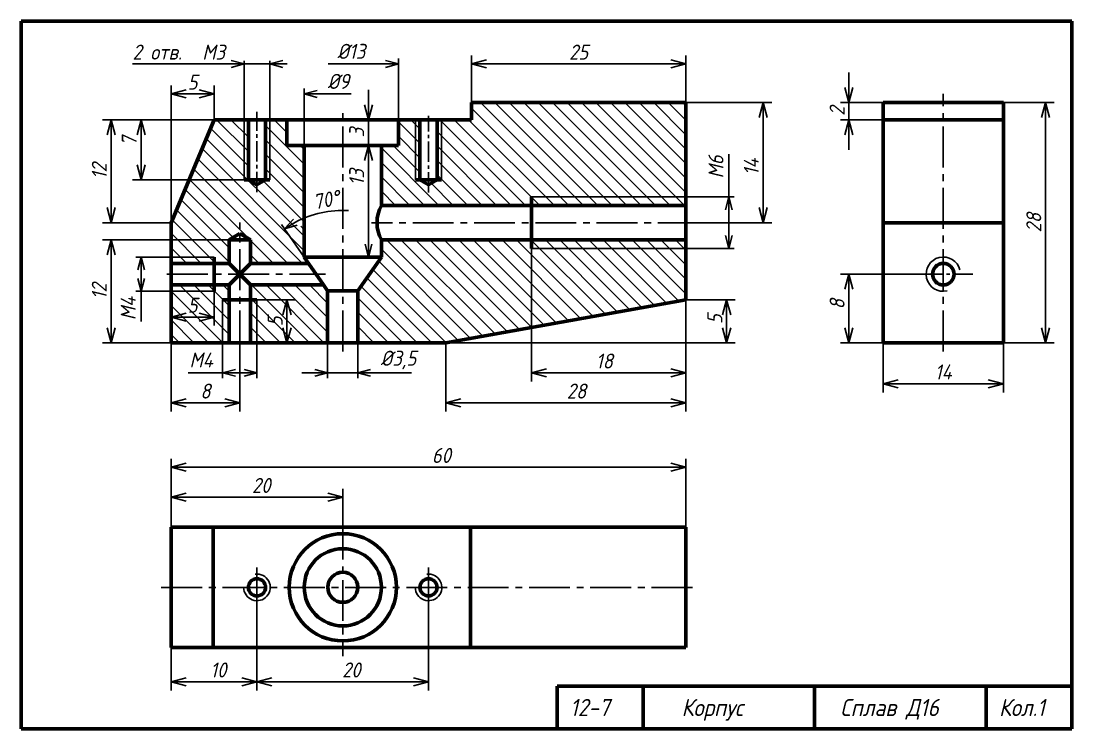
# Model space of a CAD drawing. Header units: millimetres. Extents: x -255 to 513, y 132 to 472.
# Drawn here: x 10 to 255, y 307 to 472 of the extents above; entities that cross this region are included whole.
import ezdxf

# ---------------------------------------------------------------- set-up
doc = ezdxf.new("R2010")
doc.units = ezdxf.units.MM
doc.header["$LTSCALE"] = 0.5
doc.linetypes.add('осевая2', pattern=[28.575, 19.05, -3.175, 3.175, -3.175])
doc.layers.get('Defpoints').update_dxf_attribs({"color": 5})
doc.styles.get("Standard").update_dxf_attribs({"font": 'isocpeui.ttf', "width": 0.9})
doc.dimstyles.new('Standart 1', dxfattribs={"dimtxt": 3.5, "dimasz": 3.5, "dimexe": 2, "dimexo": 0, "dimgap": 1, "dimtad": 1, "dimtoh": 1, "dimdec": 0, "dimtxsty": 'Standard', "dimblk": 'OPEN30', "dimcen": 2.5, "dimadec": 0, "dimazin": 0, "dimtfac": 1, "dimtdec": 0, "dimtmove": 0, "dimatfit": 3, "dimldrblk": 'DOTSMALL', "dimfxl": 0, "dimarcsym": 0})

# ---------------------------------------------------------------- blocks, each defined once
blk = doc.blocks.new('_Open30')
at = {"color": 0, "linetype": 'ByBlock', "lineweight": -2}
for p, q in [((-1, 0.268), (0, 0)), ((0, 0), (-1, -0.268)), ((0, 0), (-1, 0))]:
    blk.add_line(p, q, dxfattribs=at)
blk = doc.blocks.new('*D95')
at = {"color": 0, "lineweight": -2}
for p, q in [((45, 354), (45, 370)), ((165, 354), (165, 370)), ((48.5, 368), (161.5, 368))]:
    blk.add_line(p, q, dxfattribs=at)
at = {"layer": 'Defpoints', "color": 0}
for p in [(165, 368), (45, 354), (165, 354)]:
    blk.add_point(p, dxfattribs=at)
at = {"color": 0, "lineweight": -2, "xscale": 3.5, "yscale": 3.5, "zscale": 3.5, "rotation": 180}
blk.add_blockref('_Open30', (45, 368), dxfattribs=at)
at = {"color": 0, "lineweight": -2, "xscale": 3.5, "yscale": 3.5, "zscale": 3.5}
blk.add_blockref('_Open30', (165, 368), dxfattribs=at)
at = {"color": 0, "lineweight": -3, "insert": (108, 370.75), "char_height": 3.5, "attachment_point": 5}
blk.add_mtext('60', dxfattribs=at)
blk = doc.blocks.new('_DotSmall')
at = {"color": 0, "linetype": 'ByBlock', "const_width": 0.5}
blk.add_lwpolyline([(-0.0625, 0, 1), (0.0625, 0, 1)], format="xyb", close=True, dxfattribs=at)
blk = doc.blocks.new('*D96')
at = {"color": 0, "lineweight": -2}
for p, q in [((45, 425), (45, 457)), ((55, 449), (55, 457)), ((48.5, 455), (51.5, 455))]:
    blk.add_line(p, q, dxfattribs=at)
at = {"layer": 'Defpoints', "color": 0}
for p in [(55, 455), (55, 449), (45, 425)]:
    blk.add_point(p, dxfattribs=at)
at = {"color": 0, "lineweight": -2, "xscale": 3.5, "yscale": 3.5, "zscale": 3.5, "rotation": 180}
blk.add_blockref('_Open30', (45, 455), dxfattribs=at)
at = {"color": 0, "lineweight": -2, "xscale": 3.5, "yscale": 3.5, "zscale": 3.5}
blk.add_blockref('_Open30', (55, 455), dxfattribs=at)
at = {"color": 0, "lineweight": -3, "insert": (50, 457.75), "char_height": 3.5, "attachment_point": 5}
blk.add_mtext('5', dxfattribs=at)
blk = doc.blocks.new('*D97')
at = {"color": 0, "lineweight": -2}
for p, q in [((115, 453), (115, 464)), ((165, 453), (165, 464)), ((118.5, 462), (161.5, 462))]:
    blk.add_line(p, q, dxfattribs=at)
at = {"layer": 'Defpoints', "color": 0}
for p in [(165, 462), (115, 453), (165, 453)]:
    blk.add_point(p, dxfattribs=at)
at = {"color": 0, "lineweight": -2, "xscale": 3.5, "yscale": 3.5, "zscale": 3.5, "rotation": 180}
blk.add_blockref('_Open30', (115, 462), dxfattribs=at)
at = {"color": 0, "lineweight": -2, "xscale": 3.5, "yscale": 3.5, "zscale": 3.5}
blk.add_blockref('_Open30', (165, 462), dxfattribs=at)
at = {"color": 0, "lineweight": -3, "insert": (140, 464.75), "char_height": 3.5, "attachment_point": 5}
blk.add_mtext('25', dxfattribs=at)
blk = doc.blocks.new('*D98')
at = {"color": 0, "lineweight": -2}
for p, q in [((91, 452.5), (91, 456)), ((90, 449), (93, 449)), ((91, 443), (91, 449)), ((90, 443), (93, 443)), ((91, 439.5), (91, 436))]:
    blk.add_line(p, q, dxfattribs=at)
at = {"layer": 'Defpoints', "color": 0}
for p in [(90, 449), (91, 449), (90, 443)]:
    blk.add_point(p, dxfattribs=at)
at = {"color": 0, "lineweight": -2, "xscale": 3.5, "yscale": 3.5, "zscale": 3.5}
for p, rotation in [((91, 449), 270), ((91, 443), 90)]:
    blk.add_blockref('_Open30', p, dxfattribs=dict(at, rotation=rotation))
at = {"color": 0, "lineweight": -3, "insert": (88.25, 446), "char_height": 3.5, "attachment_point": 5, "rotation": 90}
blk.add_mtext('3', dxfattribs=at)
blk = doc.blocks.new('*D99')
at = {"color": 0, "lineweight": -2}
for p, q in [((220.2, 413), (201, 413)), ((203, 400.5), (203, 409.5)), ((211, 397), (201, 397))]:
    blk.add_line(p, q, dxfattribs=at)
at = {"layer": 'Defpoints', "color": 0}
for p in [(203, 413), (220.2, 413), (211, 397)]:
    blk.add_point(p, dxfattribs=at)
at = {"color": 0, "lineweight": -2, "xscale": 3.5, "yscale": 3.5, "zscale": 3.5}
for p, rotation in [((203, 413), 90), ((203, 397), 270)]:
    blk.add_blockref('_Open30', p, dxfattribs=dict(at, rotation=rotation))
at = {"color": 0, "lineweight": -3, "insert": (200.25, 406), "char_height": 3.5, "attachment_point": 5, "rotation": 90}
blk.add_mtext('8', dxfattribs=at)
blk = doc.blocks.new('*D100')
at = {"color": 0, "lineweight": -2}
for p, q in [((211, 397), (211, 385.46)), ((239, 397), (239, 385.46)), ((214.5, 387.46), (235.5, 387.46))]:
    blk.add_line(p, q, dxfattribs=at)
at = {"layer": 'Defpoints', "color": 0}
for p in [(211, 397), (239, 397), (239, 387.46)]:
    blk.add_point(p, dxfattribs=at)
at = {"color": 0, "lineweight": -2, "xscale": 3.5, "yscale": 3.5, "zscale": 3.5, "rotation": 180}
blk.add_blockref('_Open30', (211, 387.46), dxfattribs=at)
at = {"color": 0, "lineweight": -2, "xscale": 3.5, "yscale": 3.5, "zscale": 3.5}
blk.add_blockref('_Open30', (239, 387.46), dxfattribs=at)
at = {"color": 0, "lineweight": -3, "insert": (225, 390.21), "char_height": 3.5, "attachment_point": 5}
blk.add_mtext('14', dxfattribs=at)
blk = doc.blocks.new('*D101')
at = {"color": 0, "lineweight": -2}
for p, q in [((239, 453), (250.85, 453)), ((248.85, 400.5), (248.85, 449.5)), ((239, 397), (250.85, 397))]:
    blk.add_line(p, q, dxfattribs=at)
at = {"layer": 'Defpoints', "color": 0}
for p in [(239, 453), (248.85, 453), (239, 397)]:
    blk.add_point(p, dxfattribs=at)
at = {"color": 0, "lineweight": -2, "xscale": 3.5, "yscale": 3.5, "zscale": 3.5}
for p, rotation in [((248.85, 453), 90), ((248.85, 397), 270)]:
    blk.add_blockref('_Open30', p, dxfattribs=dict(at, rotation=rotation))
at = {"color": 0, "lineweight": -3, "insert": (246.1, 425), "char_height": 3.5, "attachment_point": 5, "rotation": 90}
blk.add_mtext('28', dxfattribs=at)
blk = doc.blocks.new('*D102')
at = {"color": 0, "lineweight": -2}
for p, q in [((129, 419), (129, 388)), ((165, 407), (165, 388)), ((161.5, 390), (132.5, 390))]:
    blk.add_line(p, q, dxfattribs=at)
at = {"layer": 'Defpoints', "color": 0}
for p in [(129, 419), (165, 407), (129, 390)]:
    blk.add_point(p, dxfattribs=at)
at = {"color": 0, "lineweight": -2, "xscale": 3.5, "yscale": 3.5, "zscale": 3.5, "rotation": 180}
blk.add_blockref('_Open30', (129, 390), dxfattribs=at)
at = {"color": 0, "lineweight": -2, "xscale": 3.5, "yscale": 3.5, "zscale": 3.5}
blk.add_blockref('_Open30', (165, 390), dxfattribs=at)
at = {"color": 0, "lineweight": -3, "insert": (146, 392.75), "char_height": 3.5, "attachment_point": 5}
blk.add_mtext('18', dxfattribs=at)
blk = doc.blocks.new('*D103')
at = {"color": 0, "lineweight": -2}
for p, q in [((109, 397), (109, 381)), ((165, 388.99), (165, 381)), ((161.5, 383), (112.5, 383))]:
    blk.add_line(p, q, dxfattribs=at)
at = {"layer": 'Defpoints', "color": 0}
for p in [(109, 397), (165, 388.99), (109, 383)]:
    blk.add_point(p, dxfattribs=at)
at = {"color": 0, "lineweight": -2, "xscale": 3.5, "yscale": 3.5, "zscale": 3.5, "rotation": 180}
blk.add_blockref('_Open30', (109, 383), dxfattribs=at)
at = {"color": 0, "lineweight": -2, "xscale": 3.5, "yscale": 3.5, "zscale": 3.5}
blk.add_blockref('_Open30', (165, 383), dxfattribs=at)
at = {"color": 0, "lineweight": -3, "insert": (139.5, 385.75), "char_height": 3.5, "attachment_point": 5}
blk.add_mtext('28', dxfattribs=at)
blk = doc.blocks.new('*D104')
at = {"color": 0, "lineweight": -2}
for p, q in [((165, 407), (176.5, 407)), ((174.5, 400.5), (174.5, 403.5)), ((105, 397), (176.5, 397))]:
    blk.add_line(p, q, dxfattribs=at)
at = {"layer": 'Defpoints', "color": 0}
for p in [(165, 407), (174.5, 407), (105, 397)]:
    blk.add_point(p, dxfattribs=at)
at = {"color": 0, "lineweight": -2, "xscale": 3.5, "yscale": 3.5, "zscale": 3.5}
for p, rotation in [((174.5, 407), 90), ((174.5, 397), 270)]:
    blk.add_blockref('_Open30', p, dxfattribs=dict(at, rotation=rotation))
at = {"color": 0, "lineweight": -3, "insert": (171.75, 402.53), "char_height": 3.5, "attachment_point": 5, "rotation": 90}
blk.add_mtext('5', dxfattribs=at)
blk = doc.blocks.new('*D105')
at = {"color": 0, "lineweight": -2}
for p, q in [((55, 449), (36, 449)), ((38, 438.5), (38, 445.5)), ((62, 435), (36, 435))]:
    blk.add_line(p, q, dxfattribs=at)
at = {"layer": 'Defpoints', "color": 0}
for p in [(38, 449), (55, 449), (62, 435)]:
    blk.add_point(p, dxfattribs=at)
at = {"color": 0, "lineweight": -2, "xscale": 3.5, "yscale": 3.5, "zscale": 3.5}
for p, rotation in [((38, 449), 90), ((38, 435), 270)]:
    blk.add_blockref('_Open30', p, dxfattribs=dict(at, rotation=rotation))
at = {"color": 0, "lineweight": -3, "insert": (35.23, 444), "char_height": 3.5, "attachment_point": 5, "rotation": 90}
blk.add_mtext('7', dxfattribs=at)
blk = doc.blocks.new('*D106')
at = {"color": 0, "lineweight": -2}
for p, q in [((65, 336), (65, 316)), ((105, 336), (105, 316)), ((68.5, 318), (101.5, 318))]:
    blk.add_line(p, q, dxfattribs=at)
at = {"layer": 'Defpoints', "color": 0}
for p in [(65, 336), (105, 336), (105, 318)]:
    blk.add_point(p, dxfattribs=at)
at = {"color": 0, "lineweight": -2, "xscale": 3.5, "yscale": 3.5, "zscale": 3.5, "rotation": 180}
blk.add_blockref('_Open30', (65, 318), dxfattribs=at)
at = {"color": 0, "lineweight": -2, "xscale": 3.5, "yscale": 3.5, "zscale": 3.5}
blk.add_blockref('_Open30', (105, 318), dxfattribs=at)
at = {"color": 0, "lineweight": -3, "insert": (87, 320.75), "char_height": 3.5, "attachment_point": 5}
blk.add_mtext('20', dxfattribs=at)
blk = doc.blocks.new('*D107')
at = {"color": 0, "lineweight": -2}
for p, q in [((37, 449), (29, 449)), ((31, 428.5), (31, 445.5)), ((45, 425), (29, 425))]:
    blk.add_line(p, q, dxfattribs=at)
at = {"layer": 'Defpoints', "color": 0}
for p in [(31, 449), (37, 449), (45, 425)]:
    blk.add_point(p, dxfattribs=at)
at = {"color": 0, "lineweight": -2, "xscale": 3.5, "yscale": 3.5, "zscale": 3.5}
for p, rotation in [((31, 449), 90), ((31, 425), 270)]:
    blk.add_blockref('_Open30', p, dxfattribs=dict(at, rotation=rotation))
at = {"color": 0, "lineweight": -3, "insert": (28.25, 437), "char_height": 3.5, "attachment_point": 5, "rotation": 90}
blk.add_mtext('12', dxfattribs=at)
blk = doc.blocks.new('*D108')
at = {"color": 0, "lineweight": -2}
for p, q in [((59, 421), (29, 421)), ((31, 417.5), (31, 400.5)), ((45, 397), (29, 397))]:
    blk.add_line(p, q, dxfattribs=at)
at = {"layer": 'Defpoints', "color": 0}
for p in [(59, 421), (31, 397), (45, 397)]:
    blk.add_point(p, dxfattribs=at)
at = {"color": 0, "lineweight": -2, "xscale": 3.5, "yscale": 3.5, "zscale": 3.5}
for p, rotation in [((31, 421), 90), ((31, 397), 270)]:
    blk.add_blockref('_Open30', p, dxfattribs=dict(at, rotation=rotation))
at = {"color": 0, "lineweight": -3, "insert": (28.25, 409), "char_height": 3.5, "attachment_point": 5, "rotation": 90}
blk.add_mtext('12', dxfattribs=at)
blk = doc.blocks.new('*D109')
at = {"color": 0, "lineweight": -2}
for p, q in [((45, 409), (45, 401)), ((55, 409), (55, 401)), ((51.5, 403), (48.5, 403))]:
    blk.add_line(p, q, dxfattribs=at)
at = {"layer": 'Defpoints', "color": 0}
for p in [(45, 409), (55, 409), (45, 403)]:
    blk.add_point(p, dxfattribs=at)
at = {"color": 0, "lineweight": -2, "xscale": 3.5, "yscale": 3.5, "zscale": 3.5, "rotation": 180}
blk.add_blockref('_Open30', (45, 403), dxfattribs=at)
at = {"color": 0, "lineweight": -2, "xscale": 3.5, "yscale": 3.5, "zscale": 3.5}
blk.add_blockref('_Open30', (55, 403), dxfattribs=at)
at = {"color": 0, "lineweight": -3, "insert": (50, 405.75), "char_height": 3.5, "attachment_point": 5}
blk.add_mtext('5', dxfattribs=at)
blk = doc.blocks.new('*D110')
at = {"color": 0, "lineweight": -2}
for p, q in [((65, 407), (74, 407)), ((72, 403.5), (72, 400.5)), ((65, 397), (74, 397))]:
    blk.add_line(p, q, dxfattribs=at)
at = {"layer": 'Defpoints', "color": 0}
for p in [(65, 407), (65, 397), (72, 397)]:
    blk.add_point(p, dxfattribs=at)
at = {"color": 0, "lineweight": -2, "xscale": 3.5, "yscale": 3.5, "zscale": 3.5}
for p, rotation in [((72, 407), 90), ((72, 397), 270)]:
    blk.add_blockref('_Open30', p, dxfattribs=dict(at, rotation=rotation))
at = {"color": 0, "lineweight": -3, "insert": (69.25, 402), "char_height": 3.5, "attachment_point": 5, "rotation": 90}
blk.add_mtext('5', dxfattribs=at)
blk = doc.blocks.new('*D111')
at = {"color": 0, "lineweight": -2}
for p, q in [((203, 456.5), (203, 460)), ((211, 453), (201, 453)), ((203, 449), (203, 453)), ((211, 449), (201, 449)), ((203, 445.5), (203, 442))]:
    blk.add_line(p, q, dxfattribs=at)
at = {"layer": 'Defpoints', "color": 0}
for p in [(203, 453), (211, 453), (211, 449)]:
    blk.add_point(p, dxfattribs=at)
at = {"color": 0, "lineweight": -2, "xscale": 3.5, "yscale": 3.5, "zscale": 3.5}
for p, rotation in [((203, 453), 270), ((203, 449), 90)]:
    blk.add_blockref('_Open30', p, dxfattribs=dict(at, rotation=rotation))
at = {"color": 0, "lineweight": -3, "insert": (200.25, 451), "char_height": 3.5, "attachment_point": 5, "rotation": 90}
blk.add_mtext('2', dxfattribs=at)
blk = doc.blocks.new('*D91')
at = {"color": 0, "lineweight": -2}
for p, q in [((45, 354), (45, 363)), ((85, 354), (85, 363)), ((48.5, 361), (81.5, 361))]:
    blk.add_line(p, q, dxfattribs=at)
at = {"layer": 'Defpoints', "color": 0}
for p in [(85, 361), (45, 354), (85, 354)]:
    blk.add_point(p, dxfattribs=at)
at = {"color": 0, "lineweight": -2, "xscale": 3.5, "yscale": 3.5, "zscale": 3.5, "rotation": 180}
blk.add_blockref('_Open30', (45, 361), dxfattribs=at)
at = {"color": 0, "lineweight": -2, "xscale": 3.5, "yscale": 3.5, "zscale": 3.5}
blk.add_blockref('_Open30', (85, 361), dxfattribs=at)
at = {"color": 0, "lineweight": -3, "insert": (66, 363.75), "char_height": 3.5, "attachment_point": 5}
blk.add_mtext('20', dxfattribs=at)
blk = doc.blocks.new('*D92')
at = {"color": 0, "lineweight": -2}
for p, q in [((165, 453), (185, 453)), ((183, 428.5), (183, 449.5)), ((168, 425), (185, 425))]:
    blk.add_line(p, q, dxfattribs=at)
at = {"layer": 'Defpoints', "color": 0}
for p in [(165, 453), (183, 453), (168, 425)]:
    blk.add_point(p, dxfattribs=at)
at = {"color": 0, "lineweight": -2, "xscale": 3.5, "yscale": 3.5, "zscale": 3.5}
for p, rotation in [((183, 453), 90), ((183, 425), 270)]:
    blk.add_blockref('_Open30', p, dxfattribs=dict(at, rotation=rotation))
at = {"color": 0, "lineweight": -3, "insert": (180.25, 438), "char_height": 3.5, "attachment_point": 5, "rotation": 90}
blk.add_mtext('14', dxfattribs=at)
blk = doc.blocks.new('*D93')
at = {"color": 0, "lineweight": -2}
for p, q in [((45, 326), (45, 316)), ((65, 318), (65, 320)), ((48.5, 318), (61.5, 318))]:
    blk.add_line(p, q, dxfattribs=at)
at = {"layer": 'Defpoints', "color": 0}
for p in [(45, 326), (65, 318), (65, 318)]:
    blk.add_point(p, dxfattribs=at)
at = {"color": 0, "lineweight": -2, "xscale": 3.5, "yscale": 3.5, "zscale": 3.5, "rotation": 180}
blk.add_blockref('_Open30', (45, 318), dxfattribs=at)
at = {"color": 0, "lineweight": -2, "xscale": 3.5, "yscale": 3.5, "zscale": 3.5}
blk.add_blockref('_Open30', (65, 318), dxfattribs=at)
at = {"color": 0, "lineweight": -3, "insert": (56, 320.75), "char_height": 3.5, "attachment_point": 5}
blk.add_mtext('10', dxfattribs=at)
blk = doc.blocks.new('*D94')
at = {"color": 0, "lineweight": -2}
for p, q in [((45, 397), (45, 381)), ((61, 396), (61, 381)), ((57.5, 383), (48.5, 383))]:
    blk.add_line(p, q, dxfattribs=at)
at = {"layer": 'Defpoints', "color": 0}
for p in [(45, 397), (61, 396), (45, 383)]:
    blk.add_point(p, dxfattribs=at)
at = {"color": 0, "lineweight": -2, "xscale": 3.5, "yscale": 3.5, "zscale": 3.5, "rotation": 180}
blk.add_blockref('_Open30', (45, 383), dxfattribs=at)
at = {"color": 0, "lineweight": -2, "xscale": 3.5, "yscale": 3.5, "zscale": 3.5}
blk.add_blockref('_Open30', (61, 383), dxfattribs=at)
at = {"color": 0, "lineweight": -3, "insert": (53, 385.75), "char_height": 3.5, "attachment_point": 5}
blk.add_mtext('8', dxfattribs=at)

msp = doc.modelspace()

# ---------------------------------------------------------------- hatches: boundary and pattern name
at = {"lineweight": -3}
h = msp.add_hatch(dxfattribs=at)
h.set_pattern_fill('ANSI31', scale=0.75, angle=90, style=0)
h.set_pattern_definition([(135, (-20, 287), (-1.683798, -1.683798), [])])
h.paths.add_polyline_path([(102, 435), (103, 435), (103, 449), (102, 449)], flags=17)
h.paths.add_polyline_path([(108, 449), (107, 449), (107, 435), (108, 435)], flags=17)
h.paths.add_polyline_path([(108, 435), (107, 435), (105, 433.85), (103, 435), (102, 435), (102, 449), (98, 449), (98, 443), (94, 443), (94, 429), (129, 429), (129, 431), (165, 431), (165, 453), (115, 453), (115, 449), (108, 449)])
h.paths.add_polyline_path([(165, 429), (165, 431), (129, 431), (129, 429)], flags=17)
h.paths.add_polyline_path([(129, 421), (129, 419), (165, 419), (165, 421)])
h.paths.add_polyline_path([(129, 419), (129, 421), (94, 421), (94, 417), (88.48, 409.15), (88.48, 397), (109, 397), (165, 407), (165, 419)])
h = msp.add_hatch(dxfattribs=at)
h.set_pattern_fill('ANSI31', scale=0.75, angle=90, style=0)
h.set_pattern_definition([(135, (23, 3e-07), (-1.683798, -1.683798), [])])
h.paths.add_polyline_path([(76, 443), (72, 443), (72, 449), (68, 449), (68, 435), (67, 435), (65, 433.85), (63, 435), (62, 435), (62, 449), (55, 449), (45, 425), (45, 417), (55, 417), (55, 415.5), (58.5, 415.5), (58.5, 421), (61, 422.5), (63.5, 421), (63.5, 415.66), (63.66, 415.5), (77.05, 415.5), (76, 417), (71.4, 423.58), (73.97, 425.14, -0.02317), (76, 426.08)])
h.paths.add_polyline_path([(63, 449), (62, 449), (62, 435), (63, 435)], flags=17)
h.paths.add_polyline_path([(68, 449), (67, 449), (67, 435), (68, 435)], flags=17)
h.paths.add_polyline_path([(76, 426.08, 0.02317), (73.97, 425.14), (71.4, 423.58), (76, 417)], flags=17)
h.paths.add_polyline_path([(55, 417), (45, 417), (45, 415.5), (55, 415.5)], flags=17)
h.paths.add_polyline_path([(55, 410.5), (45, 410.5), (45, 409), (55, 409)], flags=17)
h.paths.add_polyline_path([(58.5, 410.5), (55, 410.5), (55, 409), (45, 409), (45, 397.11), (45.11, 397), (57, 397), (57, 407), (58.5, 407)])
h.paths.add_polyline_path([(81.48, 409.15), (80.54, 410.5), (63.5, 410.5), (63.5, 407), (65, 407), (65, 397), (81.48, 397)])
h.paths.add_polyline_path([(65, 407), (63.5, 407), (63.5, 397), (65, 397)])
h.paths.add_polyline_path([(58.5, 407), (57, 407), (57, 397), (58.5, 397)], flags=16)
h.paths.add_polyline_path([(48.02, 408.38), (51.98, 408.38), (51.98, 403.12), (48.02, 403.12)], flags=24)
h.paths.add_polyline_path([(66.62, 400.02), (66.62, 403.98), (71.88, 403.98), (71.88, 400.02)], flags=24)

# ---------------------------------------------------------------- linework, layer by layer
at = {"color": 7, "lineweight": 60}
for p, q in [((10, 307), (10, 472)), ((10, 472), (255, 472)), ((255, 472), (255, 307)), ((165, 453), (115, 453)), ((115, 453), (115, 449)), ((165, 407), (165, 453)), ((239, 453), (211, 453)), ((211, 453), (211, 397)), ((239, 397), (239, 453)), ((55, 449), (45, 425)), ((115, 449), (55, 449)), ((63, 448.98), (63, 435)), ((85, 449), (65, 449)), ((67, 448.98), (67, 435)), ((72, 449), (72, 443)), ((98, 449), (98, 443)), ((103, 449), (103, 435)), ((107, 449), (107, 435)), ((239, 449), (211, 449)), ((72, 443), (98, 443)), ((76, 417), (76, 443)), ((77, 443), (81, 443)), ((94, 429), (94, 443)), ((62, 435), (68, 435)), ((65, 433.85), (63, 435)), ((65, 433.85), (67, 435)), ((108, 435), (102, 435)), ((105, 433.85), (103, 435)), ((105, 433.85), (107, 435)), ((165, 429), (94, 429)), ((129, 431), (129, 425)), ((45, 425), (45, 397)), ((129, 419), (129, 425)), ((211, 425), (239, 425)), ((58.5, 421), (61, 422.5)), ((63.5, 421), (61, 422.5)), ((58.5, 421), (63.5, 421)), ((58.5, 415.5), (58.5, 421)), ((63.5, 415.5), (63.5, 421)), ((165, 421), (94, 421)), ((94, 417), (94, 421)), ((55, 417), (55, 409)), ((76, 417), (94, 417)), ((80.54, 410.5), (76, 417)), ((88.48, 409.15), (94, 417)), ((58.5, 415.5), (45, 415.5)), ((63.5, 415.5), (58.5, 410.5)), ((58.5, 415.5), (63.5, 410.5)), ((77.05, 415.5), (63.5, 415.5)), ((58.5, 410.5), (45, 410.5)), ((58.5, 397), (58.5, 410.5)), ((63.5, 397), (63.5, 410.5)), ((80.54, 410.5), (63.5, 410.5)), ((81.48, 409.15), (80.54, 410.5)), ((81.48, 397), (81.48, 409.15)), ((81.48, 409.15), (88.48, 409.15)), ((57, 407), (65, 407)), ((88.48, 397), (88.48, 409.15)), ((109, 397), (165, 407)), ((45, 397), (109, 397)), ((211, 397), (239, 397)), ((165, 354), (45, 354)), ((45, 354), (45, 326)), ((54.8, 354), (54.8, 326)), ((114.8, 354), (114.8, 326)), ((165, 326), (165, 354)), ((45, 326), (165, 326)), ((255, 317), (135, 317)), ((135, 317), (135, 307)), ((155, 317), (155, 307)), ((195, 317), (195, 307)), ((235, 317), (235, 307)), ((255, 307), (10, 307))]:
    msp.add_line(p, q, dxfattribs=at)
at = {"color": 7, "lineweight": -3}
for p, q in [((98, 449), (98, 463.25)), ((36, 462), (72.01, 462)), ((62, 449), (62, 462.71)), ((68, 449), (68, 462.71)), ((95, 462), (81.59, 462)), ((76, 443), (76, 456.25)), ((79, 455), (87, 455)), ((62, 449.08), (62, 435)), ((68, 449.08), (68, 435)), ((102, 449), (102, 435)), ((108, 449), (108, 435)), ((175, 422), (175, 441)), ((91, 420), (91, 440)), ((165, 431), (129.02, 431)), ((165, 431), (176.25, 431)), ((76, 417), (70.69, 424.6)), ((76, 423.36), (75.2, 424.17)), ((165, 419), (129.02, 419)), ((165, 419), (176.25, 419)), ((45, 417), (36.75, 417)), ((55, 417), (45, 417)), ((38, 414), (38, 402)), ((45, 409), (36.75, 409)), ((55, 409), (45, 409)), ((57, 397), (57, 407)), ((65, 397), (65, 407)), ((57, 397), (57, 388.75)), ((65, 397), (65, 388.75)), ((81.48, 397), (81.48, 388.75)), ((88.48, 397), (88.48, 388.75)), ((49, 390), (57, 390)), ((60, 390), (62, 390)), ((101, 390), (75.48, 390)), ((65, 336), (65, 344.6)), ((105, 336), (105, 344.6))]:
    msp.add_line(p, q, dxfattribs=at)
at = {"color": 7, "linetype": 'осевая2', "lineweight": -3}
for p, q in [((225, 395), (225, 455)), ((85, 395), (85, 451)), ((61, 395), (61, 425.04)), ((168, 425), (91.7, 425)), ((44, 413), (81, 413)), ((85, 356), (85, 324)), ((42.7, 340), (168, 340))]:
    msp.add_line(p, q, dxfattribs=at)
at = {"color": 7, "linetype": 'осевая2', "lineweight": -3, "ltscale": 0.5}
for p, q in [((65, 432.1), (65, 450.8)), ((105, 432), (105, 449.91)), ((220.2, 413), (231.9, 413))]:
    msp.add_line(p, q, dxfattribs=at)
at = {"color": 7}
for p, q in [((115, 453), (125.8, 453)), ((88.5, 417), (92.25, 417)), ((63.66, 415.5), (63.5, 415.66)), ((45.11, 397), (45, 397.11)), ((84.98, 397), (81.48, 397)), ((84.98, 397), (88.48, 397))]:
    msp.add_line(p, q, dxfattribs=at)
at = {"color": 7, "ltscale": 10}
msp.add_line((63.5, 409.95), (63.55, 410), dxfattribs=at)
at = {"color": 7, "lineweight": 60}
for centre, radius in [((225, 413), 2.5), ((85.02, 340.02), 12.5), ((85.02, 340.02), 9), ((85.02, 340.02), 3.5), ((65, 340), 2), ((105, 340), 2)]:
    msp.add_circle(centre, radius, dxfattribs=at)
msp.add_arc((101.5, 425), 8.5, 151.9275, 208.0725, dxfattribs=at)
at = {"color": 7, "lineweight": -3}
for centre, radius, start, end in [((85.15, 403.68), 24.2, 87.1701, 117.5353), ((225, 413), 4, 14.0654, 282.793), ((65, 340), 3.1, 180, 97.3524), ((105, 340), 3.1, 180, 97.3524)]:
    msp.add_arc(centre, radius, start, end, dxfattribs=at)

# ---------------------------------------------------------------- block references
at = {"color": 7, "lineweight": -3, "xscale": 3, "yscale": 3, "zscale": 3}
for p in [(62, 462), (98, 462), (65, 390), (81.48, 390)]:
    msp.add_blockref('_Open30', p, dxfattribs=at)
at = {"color": 7, "lineweight": -3, "yscale": 3, "zscale": 3}
for p, xscale, rotation in [((68, 462), 3, 180), ((76, 455), 3, 180), ((175, 431), 3, 90), ((71.4, 423.58), 3.000000000000014, 211.3095089133781), ((175, 419), 3, 270), ((91, 417), 3, 270), ((38, 417), 3, 90), ((38, 409), 3, 270), ((57, 390), 3, 180), ((88.48, 390), 3, 180)]:
    msp.add_blockref('_Open30', p, dxfattribs=dict(at, xscale=xscale, rotation=rotation))

# ---------------------------------------------------------------- texts
at = {"color": 7, "lineweight": -3, "ltscale": 10, "width": 0.9}
msp.add_text('2 отв.', height=3.5, dxfattribs=at).set_placement((36, 463))
at = {"color": 7, "width": 0.9}
for s, p in [('12-7', (138, 310)), ('Корпус', (164, 310)), ('Сплав Д16', (201, 310)), ('Кол.1', (238, 310))]:
    msp.add_text(s, height=4, dxfattribs=at).set_placement(p)
at = {"color": 7, "lineweight": -3, "char_height": 3.5, "attachment_point": 5}
for s, insert in [('M3', (54.92, 464.75)), ('%%c13', (87, 464.93)), ('%%c9', (84, 457.93)), ('M4', (52, 393)), ('%%c3,5', (98, 393))]:
    msp.add_mtext(s, dxfattribs=dict(at, insert=insert))
at = {"color": 7, "lineweight": -3, "char_height": 3.5, "attachment_point": 5, "rotation": 90}
for s, insert in [('M6', (172, 438)), ('M4', (35, 405))]:
    msp.add_mtext(s, dxfattribs=dict(at, insert=insert))
at = {"color": 7, "char_height": 3.5, "attachment_point": 5}
for s, insert, rotation in [('13', (88.25, 435.58), 90), ('70°', (81.15, 430.34), 11.3021)]:
    msp.add_mtext(s, dxfattribs=dict(at, insert=insert, rotation=rotation))

# ---------------------------------------------------------------- dimensions: what is measured, and where the dimension line sits
at = {"color": 7, "lineweight": -3, "ltscale": 10}
for base, p1, p2, text, picture, middle in [((165, 462), (115, 453), (165, 453), '25', '*D97', (140, 462)), ((55, 455), (45, 425), (55, 449), '5', '*D96', (50, 455)), ((129, 390), (165, 407), (129, 419), '18', '*D102', (146, 390)), ((109, 383), (165, 388.99), (109, 397), '28', '*D103', (139.5, 383)), ((239, 387.46), (211, 397), (239, 397), '14', '*D100', (225, 387.46))]:
    dim = msp.add_linear_dim(base=base, p1=p1, p2=p2, text=text, dimstyle='Standart 1', dxfattribs=at)
    dim.commit()
    dim.dimension.update_dxf_attribs({"geometry": picture, "text_midpoint": middle, "dimtype": 160})
at = {"color": 7, "lineweight": -3}
for base, p1, p2, text, picture, middle in [((203, 453), (211, 449), (211, 453), '2', '*D111', (203, 451)), ((183, 453), (168, 425), (165, 453), '14', '*D92', (183, 438)), ((31, 449), (45, 425), (37, 449), '12', '*D107', (31, 437)), ((38, 449), (62, 435), (55, 449), '7', '*D105', (38, 444)), ((31, 397), (59, 421), (45, 397), '12', '*D108', (31, 409)), ((72, 397), (65, 407), (65, 397), '5', '*D110', (72, 402))]:
    dim = msp.add_linear_dim(base=base, p1=p1, p2=p2, angle=90, text=text, dimstyle='Standart 1', dxfattribs=at)
    dim.commit()
    dim.dimension.update_dxf_attribs({"geometry": picture, "text_midpoint": middle, "dimtype": 160})
at = {"color": 7, "lineweight": -3, "ltscale": 10}
for base, p1, p2, text, picture, middle in [((91, 449), (90, 443), (90, 449), '3', '*D98', (91, 446)), ((248.85, 453), (239, 397), (239, 453), '28', '*D101', (248.85, 425)), ((203, 413), (211, 397), (220.2, 413), '8', '*D99', (203, 406)), ((174.5, 407), (105, 397), (165, 407), '5', '*D104', (174.5, 402.53))]:
    dim = msp.add_linear_dim(base=base, p1=p1, p2=p2, angle=90, text=text, dimstyle='Standart 1', dxfattribs=at)
    dim.commit()
    dim.dimension.update_dxf_attribs({"geometry": picture, "text_midpoint": middle, "dimtype": 160})
at = {"color": 7, "lineweight": -3}
for base, p1, p2, text, picture, middle in [((45, 403), (55, 409), (45, 409), '5', '*D109', (50, 403)), ((45, 383), (61, 396), (45, 397), '8', '*D94', (53, 383)), ((165, 368), (45, 354), (165, 354), '60', '*D95', (108, 368)), ((85, 361), (45, 354), (85, 354), '20', '*D91', (66, 361)), ((105, 318), (65, 336), (105, 336), '20', '*D106', (87, 318)), ((65, 318), (45, 326), (65, 318), '10', '*D93', (56, 318))]:
    dim = msp.add_linear_dim(base=base, p1=p1, p2=p2, text=text, dimstyle='Standart 1', dxfattribs=at)
    dim.commit()
    dim.dimension.update_dxf_attribs({"geometry": picture, "text_midpoint": middle, "dimtype": 160})

doc.saveas('drawing.dxf')
